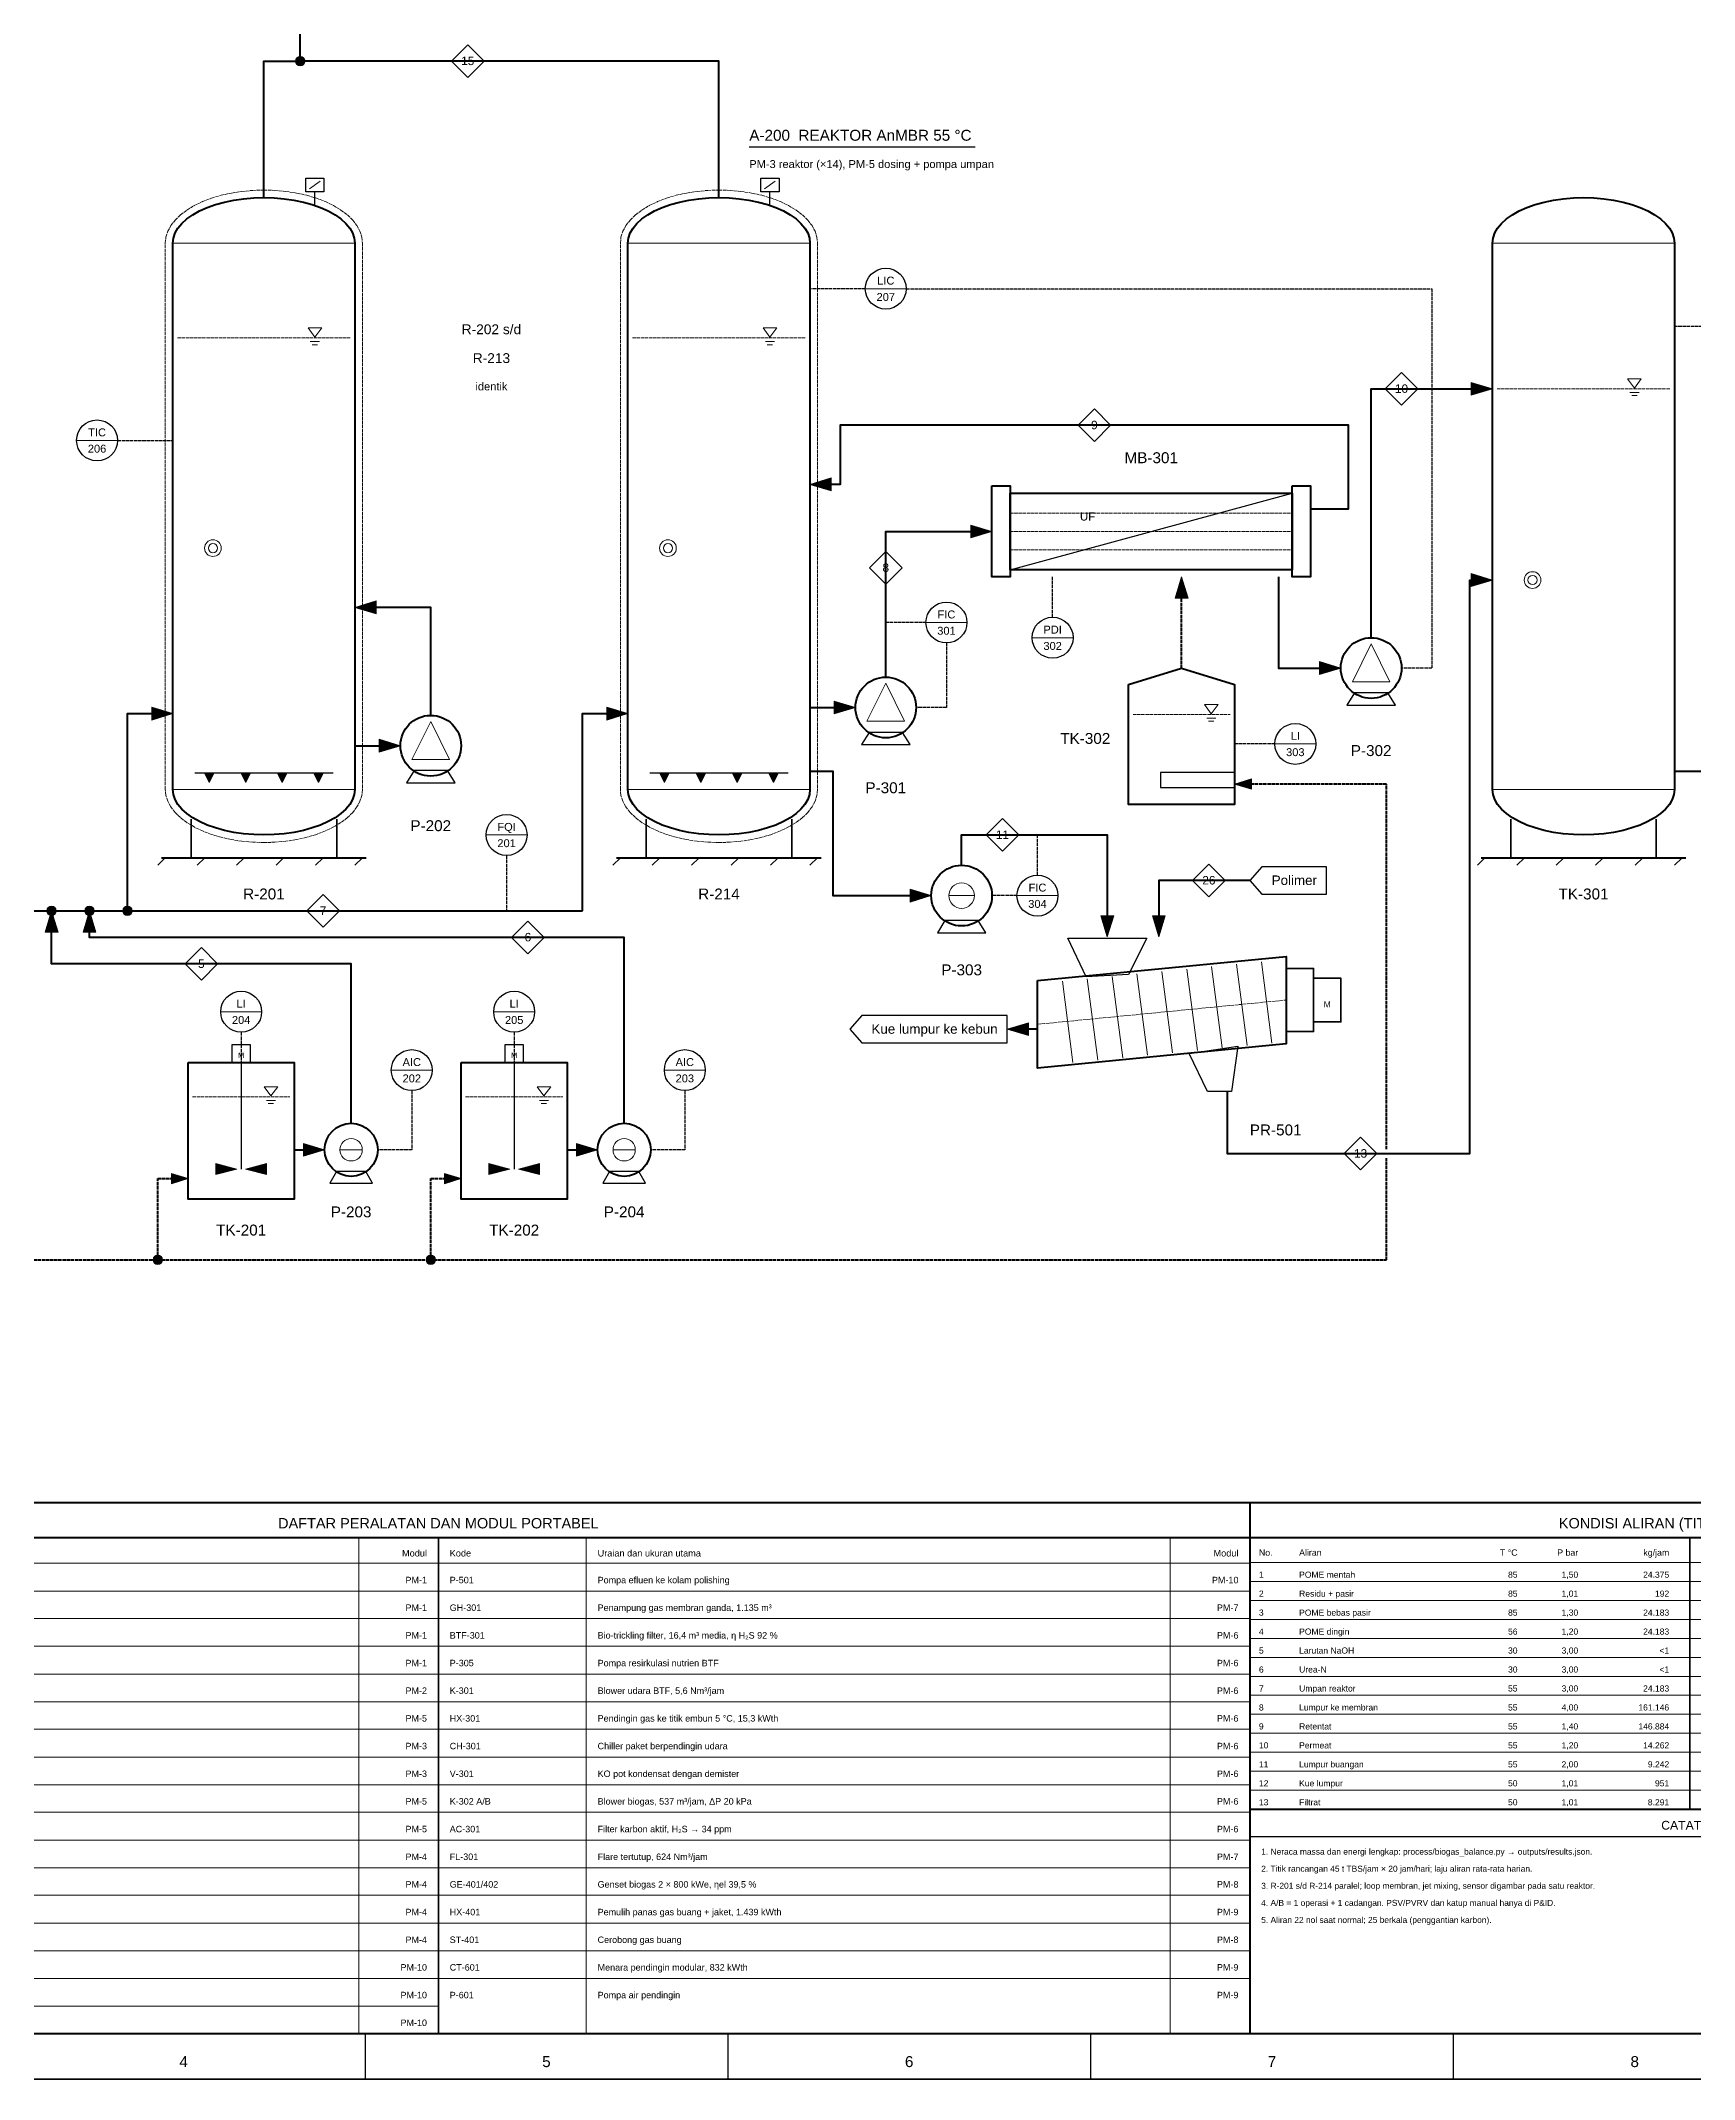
# Model space of a CAD drawing. Header units: millimetres. Extents: x 4 to 590, y 4 to 416.
# Drawn here: x 158.6 to 376.6, y 4 to 272.7 of the extents above; entities that cross this region are included whole.
import ezdxf
from ezdxf.enums import TextEntityAlignment as Align

# ---------------------------------------------------------------- set-up
doc = ezdxf.new("R2010")
doc.units = ezdxf.units.MM
doc.linetypes.add('DASHED', pattern=[1.524, 1.27, -0.254])
for name, color, linetype in [('PFD-BINGKAI', 7, 'Continuous'), ('PFD-INSTRUMEN', 7, 'Continuous'), ('PFD-PERALATAN', 7, 'Continuous'), ('PFD-PROSES', 7, 'Continuous'), ('PFD-SINYAL', 7, 'Continuous'), ('PFD-TABEL', 7, 'Continuous'), ('PFD-TEKS', 7, 'Continuous'), ('PFD-UTILITAS', 8, 'Continuous')]:
    doc.layers.add(name, color=color, linetype=linetype)
doc.styles.add('PFD', font='arial.ttf')

msp = doc.modelspace()

# ---------------------------------------------------------------- hatches: boundary and pattern name
at = {"layer": 'PFD-PERALATAN'}
for points in [[(180.15, 176.2), (181.45, 176.2), (180.8, 174.9)], [(184.95, 176.2), (186.25, 176.2), (185.6, 174.9)], [(189.75, 176.2), (191.05, 176.2), (190.4, 174.9)], [(194.55, 176.2), (195.85, 176.2), (195.2, 174.9)], [(240.15, 176.2), (241.45, 176.2), (240.8, 174.9)], [(244.95, 176.2), (246.25, 176.2), (245.6, 174.9)], [(249.75, 176.2), (251.05, 176.2), (250.4, 174.9)], [(254.55, 176.2), (255.85, 176.2), (255.2, 174.9)], [(181.64, 124.68), (184.44, 123.96), (181.64, 123.24)], [(188.36, 124.68), (185.56, 123.96), (188.36, 123.24)], [(217.64, 124.68), (220.44, 123.96), (217.64, 123.24)], [(224.36, 124.68), (221.56, 123.96), (224.36, 123.24)]]:
    msp.add_hatch(color=7, dxfattribs=at).paths.add_polyline_path(points)
at = {"layer": 'PFD-PROSES'}
h = msp.add_hatch(color=7, dxfattribs=at)
edge = h.paths.add_edge_path()
edge.add_arc((192.8, 270), 0.62, 0, 360)
for points in [[(350, 226.8), (347.2, 225.95), (347.2, 227.65)], [(260, 214.2), (262.8, 215.05), (262.8, 213.35)], [(284, 208), (281.2, 207.15), (281.2, 208.85)], [(309, 202), (309.85, 199.2), (308.15, 199.2)], [(350, 201.6), (347.2, 200.75), (347.2, 202.45)], [(200, 198), (202.8, 198.85), (202.8, 197.15)], [(330, 190), (327.2, 189.15), (327.2, 190.85)], [(266, 184.8), (263.2, 183.95), (263.2, 185.65)], [(176, 184), (173.2, 183.15), (173.2, 184.85)], [(236, 184), (233.2, 183.15), (233.2, 184.85)], [(206, 179.76), (203.2, 178.91), (203.2, 180.61)], [(276, 160), (273.2, 159.15), (273.2, 160.85)], [(160, 158), (160.85, 155.2), (159.15, 155.2)], [(165, 158), (165.85, 155.2), (164.15, 155.2)], [(299.2, 154.56), (298.35, 157.36), (300.05, 157.36)], [(306, 154.56), (305.15, 157.36), (306.85, 157.36)], [(286, 142.4), (288.8, 143.25), (288.8, 141.55)], [(196, 126.5), (193.2, 125.65), (193.2, 127.35)], [(232, 126.5), (229.2, 125.65), (229.2, 127.35)]]:
    msp.add_hatch(color=7, dxfattribs=at).paths.add_polyline_path(points)
h = msp.add_hatch(color=7, dxfattribs=at)
edge = h.paths.add_edge_path()
edge.add_arc((160, 158), 0.62, 0, 360)
h = msp.add_hatch(color=7, dxfattribs=at)
edge = h.paths.add_edge_path()
edge.add_arc((165, 158), 0.62, 0, 360)
h = msp.add_hatch(color=7, dxfattribs=at)
edge = h.paths.add_edge_path()
edge.add_arc((170, 158), 0.62, 0, 360)
h = msp.add_hatch(color=7, dxfattribs=at)
edge = h.paths.add_edge_path()
edge.add_arc((174, 112), 0.62, 0, 360)
h = msp.add_hatch(color=7, dxfattribs=at)
edge = h.paths.add_edge_path()
edge.add_arc((210, 112), 0.62, 0, 360)
at = {"layer": 'PFD-UTILITAS'}
for points in [[(316, 174.7), (318.2, 175.38), (318.2, 174.02)], [(178, 122.7), (175.8, 122.02), (175.8, 123.38)], [(214, 122.7), (211.8, 122.02), (211.8, 123.38)]]:
    msp.add_hatch(color=7, dxfattribs=at).paths.add_polyline_path(points)

# ---------------------------------------------------------------- linework, layer by layer
at = {"layer": 'PFD-BINGKAI', "linetype": 'Continuous', "lineweight": 35, "ltscale": 0.35}
msp.add_lwpolyline([(4, 416), (590, 416), (590, 4), (4, 4)], close=True, dxfattribs=at)
at = {"layer": 'PFD-BINGKAI', "linetype": 'Continuous', "lineweight": 80, "ltscale": 0.35}
msp.add_lwpolyline([(10, 410), (584, 410), (584, 10), (10, 10)], close=True, dxfattribs=at)
at = {"layer": 'PFD-BINGKAI', "linetype": 'Continuous', "lineweight": 30, "ltscale": 0.35}
msp.add_lwpolyline([(252, 258.7), (281.8, 258.7)], dxfattribs=at)
at = {"layer": 'PFD-BINGKAI', "linetype": 'Continuous', "lineweight": 80, "ltscale": 0.35}
msp.add_lwpolyline([(10, 80), (584, 80)], dxfattribs=at)
at = {"layer": 'PFD-BINGKAI', "linetype": 'Continuous', "lineweight": 25, "ltscale": 0.35}
for points in [[(201.33, 10), (201.33, 4)], [(249.17, 10), (249.17, 4)], [(297, 10), (297, 4)], [(344.83, 10), (344.83, 4)]]:
    msp.add_lwpolyline(points, dxfattribs=at)
at = {"layer": 'PFD-INSTRUMEN', "linetype": 'Continuous', "lineweight": 20, "ltscale": 0.35}
for points in [[(267.3, 240), (272.7, 240)], [(163.3, 220), (168.7, 220)], [(275.3, 196), (280.7, 196)], [(289.3, 194), (294.7, 194)], [(321.3, 180), (326.7, 180)], [(217.3, 168), (222.7, 168)], [(287.3, 160), (292.7, 160)], [(182.3, 144.7), (187.7, 144.7)], [(218.3, 144.7), (223.7, 144.7)], [(204.8, 137), (210.2, 137)], [(240.8, 137), (246.2, 137)]]:
    msp.add_lwpolyline(points, dxfattribs=at)
at = {"layer": 'PFD-INSTRUMEN', "lineweight": 30}
for centre in [(270, 240), (166, 220), (278, 196), (292, 194), (324, 180), (220, 168), (290, 160), (185, 144.7), (221, 144.7), (207.5, 137), (243.5, 137)]:
    msp.add_circle(centre, 2.7, dxfattribs=at)
at = {"layer": 'PFD-PERALATAN', "linetype": 'DASHED', "lineweight": 15, "ltscale": 0.35}
for points in [[(175, 246), (175.08, 246.78), (175.33, 247.56), (175.73, 248.31), (176.29, 249.04), (176.99, 249.72), (177.84, 250.36), (178.81, 250.95), (179.89, 251.47), (181.08, 251.93), (182.36, 252.31), (183.71, 252.61), (185.11, 252.82), (186.54, 252.96), (188, 253), (189.46, 252.96), (190.89, 252.82), (192.29, 252.61), (193.64, 252.31), (194.92, 251.93), (196.11, 251.47), (197.19, 250.95), (198.16, 250.36), (199.01, 249.72), (199.71, 249.04), (200.27, 248.31), (200.67, 247.56), (200.92, 246.78), (201, 246), (201, 174), (200.92, 173.22), (200.67, 172.44), (200.27, 171.69), (199.71, 170.96), (199.01, 170.28), (198.16, 169.64), (197.19, 169.05), (196.11, 168.53), (194.92, 168.07), (193.64, 167.69), (192.29, 167.39), (190.89, 167.18), (189.46, 167.04), (188, 167), (186.54, 167.04), (185.11, 167.18), (183.71, 167.39), (182.36, 167.69), (181.08, 168.07), (179.89, 168.53), (178.81, 169.05), (177.84, 169.64), (176.99, 170.28), (176.29, 170.96), (175.73, 171.69), (175.33, 172.44), (175.08, 173.22), (175, 174)], [(235, 246), (235.08, 246.78), (235.33, 247.56), (235.73, 248.31), (236.29, 249.04), (236.99, 249.72), (237.84, 250.36), (238.81, 250.95), (239.89, 251.47), (241.08, 251.93), (242.36, 252.31), (243.71, 252.61), (245.11, 252.82), (246.54, 252.96), (248, 253), (249.46, 252.96), (250.89, 252.82), (252.29, 252.61), (253.64, 252.31), (254.92, 251.93), (256.11, 251.47), (257.19, 250.95), (258.16, 250.36), (259.01, 249.72), (259.71, 249.04), (260.27, 248.31), (260.67, 247.56), (260.92, 246.78), (261, 246), (261, 174), (260.92, 173.22), (260.67, 172.44), (260.27, 171.69), (259.71, 170.96), (259.01, 170.28), (258.16, 169.64), (257.19, 169.05), (256.11, 168.53), (254.92, 168.07), (253.64, 167.69), (252.29, 167.39), (250.89, 167.18), (249.46, 167.04), (248, 167), (246.54, 167.04), (245.11, 167.18), (243.71, 167.39), (242.36, 167.69), (241.08, 168.07), (239.89, 168.53), (238.81, 169.05), (237.84, 169.64), (236.99, 170.28), (236.29, 170.96), (235.73, 171.69), (235.33, 172.44), (235.08, 173.22), (235, 174)]]:
    msp.add_lwpolyline(points, close=True, dxfattribs=at)
at = {"layer": 'PFD-PERALATAN', "linetype": 'Continuous', "lineweight": 25, "ltscale": 0.35}
for points in [[(193.52, 254.57), (195.92, 254.57), (195.92, 252.77), (193.52, 252.77)], [(253.52, 254.57), (255.92, 254.57), (255.92, 252.77), (253.52, 252.77)]]:
    msp.add_lwpolyline(points, close=True, dxfattribs=at)
at = {"layer": 'PFD-PERALATAN', "linetype": 'Continuous', "lineweight": 13, "ltscale": 0.35}
for points in [[(194.02, 253.17), (195.42, 254.17)], [(254.02, 253.17), (255.42, 254.17)], [(176, 246), (200, 246)], [(236, 246), (260, 246)], [(350, 246), (374, 246)], [(194.12, 233.02), (195.32, 233.02)], [(194.37, 232.62), (195.07, 232.62)], [(254.12, 233.02), (255.32, 233.02)], [(254.37, 232.62), (255.07, 232.62)], [(368.12, 226.3), (369.32, 226.3)], [(368.37, 225.9), (369.07, 225.9)], [(312.32, 183.38), (313.52, 183.38)], [(312.57, 182.98), (313.27, 182.98)], [(176, 174), (200, 174)], [(236, 174), (260, 174)], [(350, 174), (374, 174)], [(175, 165), (174, 164)], [(180.2, 165), (179.2, 164)], [(185.4, 165), (184.4, 164)], [(190.6, 165), (189.6, 164)], [(195.8, 165), (194.8, 164)], [(201, 165), (200, 164)], [(235, 165), (234, 164)], [(240.2, 165), (239.2, 164)], [(245.4, 165), (244.4, 164)], [(250.6, 165), (249.6, 164)], [(255.8, 165), (254.8, 164)], [(261, 165), (260, 164)], [(349, 165), (348, 164)], [(354.2, 165), (353.2, 164)], [(359.4, 165), (358.4, 164)], [(364.6, 165), (363.6, 164)], [(369.8, 165), (368.8, 164)], [(375, 165), (374, 164)], [(188.32, 133), (189.52, 133)], [(188.57, 132.6), (189.27, 132.6)], [(224.32, 133), (225.52, 133)], [(224.57, 132.6), (225.27, 132.6)]]:
    msp.add_lwpolyline(points, dxfattribs=at)
at = {"layer": 'PFD-PERALATAN', "linetype": 'Continuous', "lineweight": 30, "ltscale": 0.35}
for points in [[(194.72, 250.97), (194.72, 252.77)], [(254.72, 250.97), (254.72, 252.77)], [(286.4, 202.96), (323.6, 213.04)], [(178.88, 176.2), (197.12, 176.2)], [(238.88, 176.2), (257.12, 176.2)], [(185, 138), (185, 123.96)], [(221, 138), (221, 123.96)]]:
    msp.add_lwpolyline(points, dxfattribs=at)
at = {"layer": 'PFD-PERALATAN', "linetype": 'Continuous', "lineweight": 50, "ltscale": 0.35}
for points in [[(176, 246), (176.08, 246.67), (176.3, 247.34), (176.67, 247.98), (177.19, 248.6), (177.84, 249.19), (178.62, 249.74), (179.51, 250.24), (180.52, 250.69), (181.62, 251.08), (182.79, 251.41), (184.04, 251.66), (185.33, 251.85), (186.66, 251.96), (188, 252), (189.34, 251.96), (190.67, 251.85), (191.96, 251.66), (193.21, 251.41), (194.38, 251.08), (195.48, 250.69), (196.49, 250.24), (197.38, 249.74), (198.16, 249.19), (198.81, 248.6), (199.33, 247.98), (199.7, 247.34), (199.92, 246.67), (200, 246), (200, 174), (199.92, 173.33), (199.7, 172.66), (199.33, 172.02), (198.81, 171.4), (198.16, 170.81), (197.38, 170.26), (196.49, 169.76), (195.48, 169.31), (194.38, 168.92), (193.21, 168.59), (191.96, 168.34), (190.67, 168.15), (189.34, 168.04), (188, 168), (186.66, 168.04), (185.33, 168.15), (184.04, 168.34), (182.79, 168.59), (181.62, 168.92), (180.52, 169.31), (179.51, 169.76), (178.62, 170.26), (177.84, 170.81), (177.19, 171.4), (176.67, 172.02), (176.3, 172.66), (176.08, 173.33), (176, 174)], [(236, 246), (236.08, 246.67), (236.3, 247.34), (236.67, 247.98), (237.19, 248.6), (237.84, 249.19), (238.62, 249.74), (239.51, 250.24), (240.52, 250.69), (241.62, 251.08), (242.79, 251.41), (244.04, 251.66), (245.33, 251.85), (246.66, 251.96), (248, 252), (249.34, 251.96), (250.67, 251.85), (251.96, 251.66), (253.21, 251.41), (254.38, 251.08), (255.48, 250.69), (256.49, 250.24), (257.38, 249.74), (258.16, 249.19), (258.81, 248.6), (259.33, 247.98), (259.7, 247.34), (259.92, 246.67), (260, 246), (260, 174), (259.92, 173.33), (259.7, 172.66), (259.33, 172.02), (258.81, 171.4), (258.16, 170.81), (257.38, 170.26), (256.49, 169.76), (255.48, 169.31), (254.38, 168.92), (253.21, 168.59), (251.96, 168.34), (250.67, 168.15), (249.34, 168.04), (248, 168), (246.66, 168.04), (245.33, 168.15), (244.04, 168.34), (242.79, 168.59), (241.62, 168.92), (240.52, 169.31), (239.51, 169.76), (238.62, 170.26), (237.84, 170.81), (237.19, 171.4), (236.67, 172.02), (236.3, 172.66), (236.08, 173.33), (236, 174)], [(350, 246), (350.08, 246.67), (350.3, 247.34), (350.67, 247.98), (351.19, 248.6), (351.84, 249.19), (352.62, 249.74), (353.51, 250.24), (354.52, 250.69), (355.62, 251.08), (356.79, 251.41), (358.04, 251.66), (359.33, 251.85), (360.66, 251.96), (362, 252), (363.34, 251.96), (364.67, 251.85), (365.96, 251.66), (367.21, 251.41), (368.38, 251.08), (369.48, 250.69), (370.49, 250.24), (371.38, 249.74), (372.16, 249.19), (372.81, 248.6), (373.33, 247.98), (373.7, 247.34), (373.92, 246.67), (374, 246), (374, 174), (373.92, 173.33), (373.7, 172.66), (373.33, 172.02), (372.81, 171.4), (372.16, 170.81), (371.38, 170.26), (370.49, 169.76), (369.48, 169.31), (368.38, 168.92), (367.21, 168.59), (365.96, 168.34), (364.67, 168.15), (363.34, 168.04), (362, 168), (360.66, 168.04), (359.33, 168.15), (358.04, 168.34), (356.79, 168.59), (355.62, 168.92), (354.52, 169.31), (353.51, 169.76), (352.62, 170.26), (351.84, 170.81), (351.19, 171.4), (350.67, 172.02), (350.3, 172.66), (350.08, 173.33), (350, 174)], [(286.4, 213.04), (323.6, 213.04), (323.6, 202.96), (286.4, 202.96)], [(302, 187.84), (309, 190), (316, 187.84), (316, 172), (302, 172)], [(290, 148.8), (322.8, 152), (322.8, 140.48), (290, 137.28)], [(178, 138), (192, 138), (192, 120), (178, 120)], [(214, 138), (228, 138), (228, 120), (214, 120)]]:
    msp.add_lwpolyline(points, close=True, dxfattribs=at)
at = {"layer": 'PFD-PERALATAN', "linetype": 'Continuous', "lineweight": 15, "ltscale": 0.35}
for points in [[(193.82, 234.82), (195.62, 234.82), (194.72, 233.62)], [(253.82, 234.82), (255.62, 234.82), (254.72, 233.62)], [(367.82, 228.1), (369.62, 228.1), (368.72, 226.9)], [(312.02, 185.18), (313.82, 185.18), (312.92, 183.98)], [(180.15, 176.2), (181.45, 176.2), (180.8, 174.9)], [(184.95, 176.2), (186.25, 176.2), (185.6, 174.9)], [(189.75, 176.2), (191.05, 176.2), (190.4, 174.9)], [(194.55, 176.2), (195.85, 176.2), (195.2, 174.9)], [(240.15, 176.2), (241.45, 176.2), (240.8, 174.9)], [(244.95, 176.2), (246.25, 176.2), (245.6, 174.9)], [(249.75, 176.2), (251.05, 176.2), (250.4, 174.9)], [(254.55, 176.2), (255.85, 176.2), (255.2, 174.9)], [(188.02, 134.8), (189.82, 134.8), (188.92, 133.6)], [(224.02, 134.8), (225.82, 134.8), (224.92, 133.6)], [(181.64, 124.68), (184.44, 123.96), (181.64, 123.24)], [(188.36, 124.68), (185.56, 123.96), (188.36, 123.24)], [(217.64, 124.68), (220.44, 123.96), (217.64, 123.24)], [(224.36, 124.68), (221.56, 123.96), (224.36, 123.24)]]:
    msp.add_lwpolyline(points, close=True, dxfattribs=at)
at = {"layer": 'PFD-PERALATAN', "linetype": 'DASHED', "lineweight": 15, "ltscale": 0.35}
for points in [[(176.6, 233.52), (199.4, 233.52)], [(236.6, 233.52), (259.4, 233.52)], [(350.6, 226.8), (373.4, 226.8)], [(302.6, 183.88), (315.4, 183.88)], [(290, 143.04), (322.8, 146.24)], [(178.6, 133.5), (191.4, 133.5)], [(214.6, 133.5), (227.4, 133.5)]]:
    msp.add_lwpolyline(points, dxfattribs=at)
at = {"layer": 'PFD-PERALATAN', "linetype": 'Continuous', "lineweight": 40, "ltscale": 0.35}
for points in [[(284, 214), (286.4, 214), (286.4, 202), (284, 202)], [(323.6, 214), (326, 214), (326, 202), (323.6, 202)]]:
    msp.add_lwpolyline(points, close=True, dxfattribs=at)
at = {"layer": 'PFD-PERALATAN', "linetype": 'DASHED', "lineweight": 13, "ltscale": 0.35}
for points in [[(286.4, 210.4), (323.6, 210.4)], [(286.4, 208), (323.6, 208)], [(286.4, 205.6), (323.6, 205.6)]]:
    msp.add_lwpolyline(points, dxfattribs=at)
at = {"layer": 'PFD-PERALATAN', "linetype": 'Continuous', "lineweight": 20, "ltscale": 0.35}
for points in [[(331.52, 188.2), (334, 193.2), (336.48, 188.2)], [(267.52, 183), (270, 188), (272.48, 183)], [(207.52, 177.96), (210, 182.96), (212.48, 177.96)]]:
    msp.add_lwpolyline(points, close=True, dxfattribs=at)
at = {"layer": 'PFD-PERALATAN', "linetype": 'Continuous', "lineweight": 30, "ltscale": 0.35}
for points in [[(330.8, 185.1), (337.2, 185.1), (336.2, 186.72), (331.8, 186.72)], [(266.8, 179.9), (273.2, 179.9), (272.2, 181.52), (267.8, 181.52)], [(206.8, 174.86), (213.2, 174.86), (212.2, 176.48), (207.8, 176.48)], [(276.8, 155.1), (283.2, 155.1), (282.2, 156.72), (277.8, 156.72)], [(294, 154.4), (304.4, 154.4), (302, 149.6), (296.4, 149.28)], [(183.8, 140.4), (186.2, 140.4), (186.2, 138), (183.8, 138)], [(219.8, 140.4), (222.2, 140.4), (222.2, 138), (219.8, 138)], [(310, 139.2), (316.4, 140.16), (315.6, 134.2), (312.4, 134.2)], [(196.7, 122.1), (202.3, 122.1), (201.43, 123.63), (197.57, 123.63)], [(232.7, 122.1), (238.3, 122.1), (237.43, 123.63), (233.57, 123.63)]]:
    msp.add_lwpolyline(points, close=True, dxfattribs=at)
at = {"layer": 'PFD-PERALATAN', "linetype": 'Continuous', "lineweight": 25, "ltscale": 0.35}
msp.add_lwpolyline([(316, 176.24), (306.2, 176.24), (306.2, 174.24), (316, 174.24)], dxfattribs=at)
at = {"layer": 'PFD-PERALATAN', "linetype": 'Continuous', "lineweight": 35, "ltscale": 0.35}
for points in [[(178.4, 170.1), (178.4, 165)], [(197.6, 170.1), (197.6, 165)], [(238.4, 170.1), (238.4, 165)], [(257.6, 170.1), (257.6, 165)], [(352.4, 170.1), (352.4, 165)], [(371.6, 170.1), (371.6, 165)]]:
    msp.add_lwpolyline(points, dxfattribs=at)
at = {"layer": 'PFD-PERALATAN', "linetype": 'Continuous', "lineweight": 60, "ltscale": 0.35}
for points in [[(174.5, 165), (201.5, 165)], [(234.5, 165), (261.5, 165)], [(348.5, 165), (375.5, 165)]]:
    msp.add_lwpolyline(points, dxfattribs=at)
at = {"layer": 'PFD-PERALATAN', "linetype": 'Continuous', "lineweight": 20, "ltscale": 0.35}
for points in [[(278.32, 160), (281.68, 160)], [(312.96, 150.64), (314.36, 139.92)], [(316.24, 150.96), (317.64, 140.24)], [(319.52, 151.28), (320.92, 140.56)], [(293.28, 148.72), (294.68, 138)], [(296.56, 149.04), (297.96, 138.32)], [(299.84, 149.36), (301.24, 138.64)], [(303.12, 149.68), (304.52, 138.96)], [(306.4, 150), (307.8, 139.28)], [(309.68, 150.32), (311.08, 139.6)], [(198.03, 126.5), (200.97, 126.5)], [(234.03, 126.5), (236.97, 126.5)]]:
    msp.add_lwpolyline(points, dxfattribs=at)
at = {"layer": 'PFD-PERALATAN', "linetype": 'Continuous', "lineweight": 35, "ltscale": 0.35}
for points in [[(322.8, 150.4), (326.4, 150.4), (326.4, 142.08), (322.8, 142.08)], [(326.4, 149.12), (330, 149.12), (330, 143.36), (326.4, 143.36)]]:
    msp.add_lwpolyline(points, close=True, dxfattribs=at)
at = {"layer": 'PFD-PERALATAN', "lineweight": 20}
for centre, radius in [((181.28, 205.8), 1.1), ((241.28, 205.8), 1.1), ((355.28, 201.6), 1.1), ((280, 160), 1.68), ((199.5, 126.5), 1.47), ((235.5, 126.5), 1.47)]:
    msp.add_circle(centre, radius, dxfattribs=at)
at = {"layer": 'PFD-PERALATAN', "lineweight": 13}
for centre in [(181.28, 205.8), (241.28, 205.8), (355.28, 201.6)]:
    msp.add_circle(centre, 0.605, dxfattribs=at)
at = {"layer": 'PFD-PERALATAN', "lineweight": 50}
for centre, radius in [((334, 190), 4), ((270, 184.8), 4), ((210, 179.76), 4), ((280, 160), 4), ((199.5, 126.5), 3.5), ((235.5, 126.5), 3.5)]:
    msp.add_circle(centre, radius, dxfattribs=at)
at = {"layer": 'PFD-PROSES', "linetype": 'Continuous', "lineweight": 70, "ltscale": 0.35}
for points in [[(192.8, 270), (192.8, 281.62)], [(188, 252), (188, 270), (192.8, 270)], [(248, 252), (248, 270), (192.8, 270)], [(334, 194), (334, 226.8), (347.62, 226.8)], [(326, 211), (331, 211), (331, 222), (264, 222), (264, 214.2), (262.38, 214.2)], [(270, 188.8), (270, 208), (281.62, 208)], [(315, 134.08), (315, 126), (347, 126), (347, 201.6), (347.62, 201.6)], [(321.8, 202), (321.8, 190), (327.62, 190)], [(210, 183.76), (210, 198), (202.38, 198)], [(170, 158), (170, 184), (173.62, 184)], [(230, 158), (230, 184), (233.62, 184)], [(260, 184.8), (263.62, 184.8)], [(200, 179.76), (203.62, 179.76)], [(260, 176.4), (263, 176.4), (263, 160), (273.62, 160)], [(374, 176.4), (377.62, 176.4)], [(280, 164), (280, 168), (299.2, 168), (299.2, 156.94)], [(318, 162), (306, 162), (306, 156.94)], [(154, 154), (154, 158), (230, 158)], [(199.5, 130), (199.5, 151), (160, 151), (160, 155.62)], [(235.5, 130), (235.5, 154.5), (165, 154.5), (165, 155.62)], [(290, 142.4), (288.38, 142.4)], [(192, 126.5), (193.62, 126.5)], [(228, 126.5), (229.62, 126.5)]]:
    msp.add_lwpolyline(points, dxfattribs=at)
at = {"layer": 'PFD-PROSES', "linetype": 'Continuous', "lineweight": 5, "ltscale": 0.35}
for points in [[(350, 226.8), (347.2, 225.95), (347.2, 227.65)], [(260, 214.2), (262.8, 215.05), (262.8, 213.35)], [(284, 208), (281.2, 207.15), (281.2, 208.85)], [(309, 202), (309.85, 199.2), (308.15, 199.2)], [(350, 201.6), (347.2, 200.75), (347.2, 202.45)], [(200, 198), (202.8, 198.85), (202.8, 197.15)], [(330, 190), (327.2, 189.15), (327.2, 190.85)], [(266, 184.8), (263.2, 183.95), (263.2, 185.65)], [(176, 184), (173.2, 183.15), (173.2, 184.85)], [(236, 184), (233.2, 183.15), (233.2, 184.85)], [(206, 179.76), (203.2, 178.91), (203.2, 180.61)], [(276, 160), (273.2, 159.15), (273.2, 160.85)], [(160, 158), (160.85, 155.2), (159.15, 155.2)], [(165, 158), (165.85, 155.2), (164.15, 155.2)], [(299.2, 154.56), (298.35, 157.36), (300.05, 157.36)], [(306, 154.56), (305.15, 157.36), (306.85, 157.36)], [(286, 142.4), (288.8, 143.25), (288.8, 141.55)], [(196, 126.5), (193.2, 125.65), (193.2, 127.35)], [(232, 126.5), (229.2, 125.65), (229.2, 127.35)]]:
    msp.add_lwpolyline(points, close=True, dxfattribs=at)
at = {"layer": 'PFD-PROSES', "linetype": 'DASHED', "lineweight": 70, "ltscale": 0.35}
msp.add_lwpolyline([(309, 190), (309, 199.62)], dxfattribs=at)
at = {"layer": 'PFD-PROSES', "lineweight": 5}
for centre in [(192.8, 270), (160, 158), (165, 158), (170, 158), (174, 112), (210, 112)]:
    msp.add_circle(centre, 0.62, dxfattribs=at)
at = {"layer": 'PFD-SINYAL', "linetype": 'DASHED', "lineweight": 25, "ltscale": 0.35}
for points in [[(267.3, 240), (260, 240)], [(272.7, 240), (342, 240), (342, 190), (338, 190)], [(379.3, 235), (374, 235)], [(168.7, 220), (176, 220)], [(292, 196.7), (292, 202)], [(275.3, 196), (270, 196)], [(278, 193.3), (278, 184.8), (274, 184.8)], [(321.3, 180), (316, 180)], [(290, 162.7), (290, 168)], [(220, 165.3), (220, 158)], [(287.3, 160), (284, 160)], [(185, 142), (185, 138)], [(221, 142), (221, 138)], [(207.5, 134.3), (207.5, 126.5), (203, 126.5)], [(243.5, 134.3), (243.5, 126.5), (239, 126.5)]]:
    msp.add_lwpolyline(points, dxfattribs=at)
at = {"layer": 'PFD-TABEL', "linetype": 'Continuous', "lineweight": 60, "ltscale": 0.35}
msp.add_lwpolyline([(318, 80), (318, 10)], dxfattribs=at)
at = {"layer": 'PFD-TABEL', "linetype": 'Continuous', "lineweight": 40, "ltscale": 0.35}
for points in [[(104, 75.4), (318, 75.4)], [(318, 75.4), (434, 75.4)], [(318, 39.6), (434, 39.6)]]:
    msp.add_lwpolyline(points, dxfattribs=at)
at = {"layer": 'PFD-TABEL', "linetype": 'Continuous', "lineweight": 15, "ltscale": 0.35}
for points in [[(200.5, 75.4), (200.5, 10)], [(230.5, 75.4), (230.5, 10)], [(307.5, 75.4), (307.5, 10)]]:
    msp.add_lwpolyline(points, dxfattribs=at)
at = {"layer": 'PFD-TABEL', "linetype": 'Continuous', "lineweight": 35, "ltscale": 0.35}
for points in [[(211, 75.4), (211, 10)], [(376, 75.4), (376, 39.6)]]:
    msp.add_lwpolyline(points, dxfattribs=at)
at = {"layer": 'PFD-TABEL', "linetype": 'Continuous', "lineweight": 9, "ltscale": 0.35}
for points in [[(104, 72), (211, 72)], [(211, 72), (318, 72)], [(318, 72.1), (376, 72.1)], [(376, 72.1), (434, 72.1)], [(104, 68.35), (211, 68.35)], [(211, 68.35), (318, 68.35)], [(318, 69.6), (376, 69.6)], [(376, 69.6), (434, 69.6)], [(104, 64.71), (211, 64.71)], [(211, 64.71), (318, 64.71)], [(318, 67.1), (376, 67.1)], [(318, 64.6), (376, 64.6)], [(376, 67.1), (434, 67.1)], [(376, 64.6), (434, 64.6)], [(318, 62.1), (376, 62.1)], [(376, 62.1), (434, 62.1)], [(104, 61.06), (211, 61.06)], [(211, 61.06), (318, 61.06)], [(318, 59.6), (376, 59.6)], [(376, 59.6), (434, 59.6)], [(104, 57.41), (211, 57.41)], [(211, 57.41), (318, 57.41)], [(318, 57.1), (376, 57.1)], [(376, 57.1), (434, 57.1)], [(104, 53.76), (211, 53.76)], [(211, 53.76), (318, 53.76)], [(318, 54.6), (376, 54.6)], [(376, 54.6), (434, 54.6)], [(318, 52.1), (376, 52.1)], [(376, 52.1), (434, 52.1)], [(104, 50.12), (211, 50.12)], [(211, 50.12), (318, 50.12)], [(318, 49.6), (376, 49.6)], [(376, 49.6), (434, 49.6)], [(104, 46.47), (211, 46.47)], [(211, 46.47), (318, 46.47)], [(318, 47.1), (376, 47.1)], [(376, 47.1), (434, 47.1)], [(318, 44.6), (376, 44.6)], [(376, 44.6), (434, 44.6)], [(104, 42.82), (211, 42.82)], [(211, 42.82), (318, 42.82)], [(318, 42.1), (376, 42.1)], [(376, 42.1), (434, 42.1)], [(104, 39.18), (211, 39.18)], [(211, 39.18), (318, 39.18)], [(104, 35.53), (211, 35.53)], [(211, 35.53), (318, 35.53)], [(104, 31.88), (211, 31.88)], [(211, 31.88), (318, 31.88)], [(104, 28.24), (211, 28.24)], [(211, 28.24), (318, 28.24)], [(104, 24.59), (211, 24.59)], [(211, 24.59), (318, 24.59)], [(104, 20.94), (211, 20.94)], [(211, 20.94), (318, 20.94)], [(104, 17.29), (211, 17.29)], [(211, 17.29), (318, 17.29)], [(104, 13.65), (211, 13.65)]]:
    msp.add_lwpolyline(points, dxfattribs=at)
at = {"layer": 'PFD-TABEL', "linetype": 'Continuous', "lineweight": 30, "ltscale": 0.35}
msp.add_lwpolyline([(318, 36), (434, 36)], dxfattribs=at)
at = {"layer": 'PFD-TEKS', "linetype": 'Continuous', "lineweight": 30, "ltscale": 0.35}
for points in [[(214.88, 272.15), (217.03, 270), (214.88, 267.85), (212.73, 270)], [(338, 228.95), (340.15, 226.8), (338, 224.65), (335.85, 226.8)], [(297.5, 224.15), (299.65, 222), (297.5, 219.85), (295.35, 222)], [(270, 205.35), (272.15, 203.2), (270, 201.05), (267.85, 203.2)], [(285.38, 170.15), (287.53, 168), (285.38, 165.85), (283.23, 168)], [(312.6, 164.15), (314.75, 162), (312.6, 159.85), (310.45, 162)], [(328.13, 163.8), (319.6, 163.8), (318, 162), (319.6, 160.2), (328.13, 160.2)], [(195.8, 160.15), (197.95, 158), (195.8, 155.85), (193.65, 158)], [(222.81, 156.65), (224.96, 154.5), (222.81, 152.35), (220.66, 154.5)], [(179.75, 153.15), (181.9, 151), (179.75, 148.85), (177.6, 151)], [(286, 144.2), (266.86, 144.2), (265.26, 142.4), (266.86, 140.6), (286, 140.6)], [(332.6, 128.15), (334.75, 126), (332.6, 123.85), (330.45, 126)]]:
    msp.add_lwpolyline(points, close=True, dxfattribs=at)
at = {"layer": 'PFD-UTILITAS', "linetype": 'Continuous', "lineweight": 5, "ltscale": 0.35}
for points in [[(316, 174.7), (318.2, 175.38), (318.2, 174.02)], [(178, 122.7), (175.8, 122.02), (175.8, 123.38)], [(214, 122.7), (211.8, 122.02), (211.8, 123.38)]]:
    msp.add_lwpolyline(points, close=True, dxfattribs=at)
at = {"layer": 'PFD-UTILITAS', "linetype": 'DASHED', "lineweight": 40, "ltscale": 0.35}
for points in [[(336, 126.6), (336, 174.7), (317.87, 174.7)], [(40, 112), (336, 112), (336, 125.4)], [(174, 112), (174, 122.7), (176.13, 122.7)], [(210, 112), (210, 122.7), (212.13, 122.7)]]:
    msp.add_lwpolyline(points, dxfattribs=at)

# ---------------------------------------------------------------- texts
at = {"layer": 'PFD-BINGKAI', "style": 'PFD'}
for s, height, p in [('A-200  REAKTOR AnMBR 55 °C', 1.44, (252, 259.5)), ('PM-3 reaktor (×14), PM-5 dosing + pompa umpan', 1.044, (252, 255.9))]:
    msp.add_text(s, height=height, dxfattribs=at).set_placement(p)
for s, p in [('4', (177.42, 5.6)), ('5', (225.25, 5.6)), ('6', (273.08, 5.6)), ('7', (320.92, 5.6)), ('8', (368.75, 5.6))]:
    msp.add_text(s, height=1.44, dxfattribs=at).set_placement(p, align=Align.CENTER)
at = {"layer": 'PFD-INSTRUMEN', "style": 'PFD'}
for s, p in [('207', (270, 238.39)), ('LIC', (270, 240.54)), ('TIC', (166, 220.54)), ('206', (166, 218.39)), ('FIC', (278, 196.54)), ('301', (278, 194.39)), ('302', (292, 192.39)), ('PDI', (292, 194.54)), ('LI', (324, 180.54)), ('303', (324, 178.39)), ('FQI', (220, 168.54)), ('201', (220, 166.39)), ('FIC', (290, 160.54)), ('304', (290, 158.39)), ('LI', (185, 145.24)), ('LI', (221, 145.24)), ('204', (185, 143.09)), ('205', (221, 143.09)), ('AIC', (207.5, 137.54)), ('AIC', (243.5, 137.54)), ('202', (207.5, 135.39)), ('203', (243.5, 135.39))]:
    msp.add_text(s, height=1.044, dxfattribs=at).set_placement(p, align=Align.CENTER)
at = {"layer": 'PFD-TABEL', "style": 'PFD'}
for s, height, p in [('DAFTAR PERALATAN DAN MODUL PORTABEL', 1.368, (211, 76.6)), ('KONDISI ALIRAN (TITIK RANCANGAN)', 1.368, (376, 76.6)), ('CATATAN', 1.152, (376, 36.9))]:
    msp.add_text(s, height=height, dxfattribs=at).set_placement(p, align=Align.CENTER)
for s, height, p in [('Modul', 0.864, (209.5, 72.9)), ('Modul', 0.864, (316.5, 72.9)), ('T °C', 0.828, (353.3, 73)), ('P bar', 0.828, (361.3, 73)), ('kg/jam', 0.828, (373.3, 73)), ('PM-1', 0.85, (209.5, 69.37)), ('PM-10', 0.85, (316.5, 69.37)), ('85', 0.806, (353.3, 70.1)), ('1,50', 0.806, (361.3, 70.1)), ('24.375', 0.806, (373.3, 70.1)), ('85', 0.806, (353.3, 67.6)), ('1,01', 0.806, (361.3, 67.6)), ('192', 0.806, (373.3, 67.6)), ('PM-1', 0.85, (209.5, 65.73)), ('PM-7', 0.85, (316.5, 65.73)), ('85', 0.806, (353.3, 65.1)), ('1,30', 0.806, (361.3, 65.1)), ('24.183', 0.806, (373.3, 65.1)), ('PM-1', 0.85, (209.5, 62.08)), ('PM-6', 0.85, (316.5, 62.08)), ('56', 0.806, (353.3, 62.6)), ('1,20', 0.806, (361.3, 62.6)), ('24.183', 0.806, (373.3, 62.6)), ('PM-1', 0.85, (209.5, 58.43)), ('PM-6', 0.85, (316.5, 58.43)), ('30', 0.806, (353.3, 60.1)), ('3,00', 0.806, (361.3, 60.1)), ('<1', 0.806, (373.3, 60.1)), ('30', 0.806, (353.3, 57.6)), ('3,00', 0.806, (361.3, 57.6)), ('<1', 0.806, (373.3, 57.6)), ('PM-2', 0.85, (209.5, 54.79)), ('PM-6', 0.85, (316.5, 54.79)), ('55', 0.806, (353.3, 55.1)), ('3,00', 0.806, (361.3, 55.1)), ('24.183', 0.806, (373.3, 55.1)), ('PM-5', 0.85, (209.5, 51.14)), ('PM-6', 0.85, (316.5, 51.14)), ('55', 0.806, (353.3, 52.6)), ('4,00', 0.806, (361.3, 52.6)), ('161.146', 0.806, (373.3, 52.6)), ('55', 0.806, (353.3, 50.1)), ('55', 0.806, (353.3, 47.6)), ('1,40', 0.806, (361.3, 50.1)), ('1,20', 0.806, (361.3, 47.6)), ('146.884', 0.806, (373.3, 50.1)), ('14.262', 0.806, (373.3, 47.6)), ('PM-3', 0.85, (209.5, 47.49)), ('PM-6', 0.85, (316.5, 47.49)), ('55', 0.806, (353.3, 45.1)), ('2,00', 0.806, (361.3, 45.1)), ('9.242', 0.806, (373.3, 45.1)), ('PM-3', 0.85, (209.5, 43.84)), ('PM-6', 0.85, (316.5, 43.84)), ('50', 0.806, (353.3, 42.6)), ('1,01', 0.806, (361.3, 42.6)), ('951', 0.806, (373.3, 42.6)), ('PM-5', 0.85, (209.5, 40.2)), ('PM-6', 0.85, (316.5, 40.2)), ('50', 0.806, (353.3, 40.1)), ('1,01', 0.806, (361.3, 40.1)), ('8.291', 0.806, (373.3, 40.1)), ('PM-5', 0.85, (209.5, 36.55)), ('PM-6', 0.85, (316.5, 36.55)), ('PM-4', 0.85, (209.5, 32.9)), ('PM-7', 0.85, (316.5, 32.9)), ('PM-4', 0.85, (209.5, 29.26)), ('PM-8', 0.85, (316.5, 29.26)), ('PM-4', 0.85, (209.5, 25.61)), ('PM-9', 0.85, (316.5, 25.61)), ('PM-4', 0.85, (209.5, 21.96)), ('PM-8', 0.85, (316.5, 21.96)), ('PM-10', 0.85, (209.5, 18.32)), ('PM-9', 0.85, (316.5, 18.32)), ('PM-10', 0.85, (209.5, 14.67)), ('PM-9', 0.85, (316.5, 14.67)), ('PM-10', 0.85, (209.5, 11.02))]:
    msp.add_text(s, height=height, dxfattribs=at).set_placement(p, align=Align.RIGHT)
for s, height, p in [('Kode', 0.864, (212.5, 72.9)), ('Uraian dan ukuran utama', 0.864, (232, 72.9)), ('No.', 0.828, (319.2, 73)), ('Aliran', 0.828, (324.5, 73)), ('P-501', 0.85, (212.5, 69.37)), ('Pompa efluen ke kolam polishing', 0.8496, (232, 69.37)), ('1', 0.806, (319.2, 70.1)), ('POME mentah', 0.8064, (324.5, 70.1)), ('2', 0.806, (319.2, 67.6)), ('Residu + pasir', 0.8064, (324.5, 67.6)), ('GH-301', 0.85, (212.5, 65.73)), ('Penampung gas membran ganda, 1.135 m³', 0.8496, (232, 65.73)), ('3', 0.806, (319.2, 65.1)), ('POME bebas pasir', 0.8064, (324.5, 65.1)), ('BTF-301', 0.85, (212.5, 62.08)), ('Bio-trickling filter, 16,4 m³ media, η H₂S 92 %', 0.8496, (232, 62.08)), ('4', 0.806, (319.2, 62.6)), ('POME dingin', 0.8064, (324.5, 62.6)), ('P-305', 0.85, (212.5, 58.43)), ('Pompa resirkulasi nutrien BTF', 0.8496, (232, 58.43)), ('5', 0.806, (319.2, 60.1)), ('Larutan NaOH', 0.8064, (324.5, 60.1)), ('6', 0.806, (319.2, 57.6)), ('Urea-N', 0.806, (324.5, 57.6)), ('K-301', 0.85, (212.5, 54.79)), ('Blower udara BTF, 5,6 Nm³/jam', 0.8496, (232, 54.79)), ('7', 0.806, (319.2, 55.1)), ('Umpan reaktor', 0.8064, (324.5, 55.1)), ('HX-301', 0.85, (212.5, 51.14)), ('Pendingin gas ke titik embun 5 °C, 15,3 kWth', 0.8496, (232, 51.14)), ('8', 0.806, (319.2, 52.6)), ('Lumpur ke membran', 0.8064, (324.5, 52.6)), ('Chiller paket berpendingin udara', 0.8496, (232, 47.49)), ('9', 0.806, (319.2, 50.1)), ('10', 0.806, (319.2, 47.6)), ('Retentat', 0.806, (324.5, 50.1)), ('Permeat', 0.806, (324.5, 47.6)), ('CH-301', 0.85, (212.5, 47.49)), ('11', 0.806, (319.2, 45.1)), ('Lumpur buangan', 0.8064, (324.5, 45.1)), ('V-301', 0.85, (212.5, 43.84)), ('KO pot kondensat dengan demister', 0.8496, (232, 43.84)), ('12', 0.806, (319.2, 42.6)), ('Kue lumpur', 0.806, (324.5, 42.6)), ('K-302 A/B', 0.85, (212.5, 40.2)), ('Blower biogas, 537 m³/jam, ΔP 20 kPa', 0.8496, (232, 40.2)), ('13', 0.806, (319.2, 40.1)), ('Filtrat', 0.806, (324.5, 40.1)), ('AC-301', 0.85, (212.5, 36.55)), ('Filter karbon aktif, H₂S → 34 ppm', 0.8496, (232, 36.55)), ('FL-301', 0.85, (212.5, 32.9)), ('Flare tertutup, 624 Nm³/jam', 0.8496, (232, 32.9)), ('1. Neraca massa dan energi lengkap: process/biogas_balance.py → outputs/results.json.', 0.792, (319.5, 33.6)), ('GE-401/402', 0.85, (212.5, 29.26)), ('Genset biogas 2 × 800 kWe, ηel 39,5 %', 0.8496, (232, 29.26)), ('3. R-201 s/d R-214 paralel; loop membran, jet mixing, sensor digambar pada satu reaktor.', 0.792, (319.5, 29.1)), ('2. Titik rancangan 45 t TBS/jam × 20 jam/hari; laju aliran rata-rata harian.', 0.792, (319.5, 31.35)), ('4. A/B = 1 operasi + 1 cadangan. PSV/PVRV dan katup manual hanya di P&ID.', 0.792, (319.5, 26.85)), ('HX-401', 0.85, (212.5, 25.61)), ('Pemulih panas gas buang + jaket, 1.439 kWth', 0.8496, (232, 25.61)), ('5. Aliran 22 nol saat normal; 25 berkala (penggantian karbon).', 0.792, (319.5, 24.6)), ('ST-401', 0.85, (212.5, 21.96)), ('Cerobong gas buang', 0.8496, (232, 21.96)), ('CT-601', 0.85, (212.5, 18.32)), ('Menara pendingin modular, 832 kWth', 0.8496, (232, 18.32)), ('P-601', 0.85, (212.5, 14.67)), ('Pompa air pendingin', 0.8496, (232, 14.67))]:
    msp.add_text(s, height=height, dxfattribs=at).set_placement(p)
at = {"layer": 'PFD-TEKS', "style": 'PFD'}
for s, height, p in [('15', 1.116, (214.88, 269.47)), ('R-202 s/d', 1.296, (218, 234)), ('R-213', 1.296, (218, 230.2)), ('identik', 1.044, (218, 226.6)), ('10', 1.116, (338, 226.27)), ('9', 1.12, (297.5, 221.47)), ('MB-301', 1.44, (305, 217)), ('UF', 1.08, (296.6, 209.44)), ('8', 1.12, (270, 202.67)), ('P-302', 1.44, (334, 178.4)), ('P-301', 1.44, (270, 173.5)), ('P-202', 1.44, (210, 168.5)), ('11', 1.116, (285.38, 167.47)), ('26', 1.116, (312.6, 161.47)), ('Polimer', 1.26, (323.87, 161.4)), ('R-201', 1.44, (188, 159.5)), ('7', 1.12, (195.8, 157.47)), ('R-214', 1.44, (248, 159.5)), ('TK-301', 1.44, (362, 159.5)), ('6', 1.12, (222.81, 153.97)), ('5', 1.12, (179.75, 150.47)), ('P-303', 1.44, (280, 149.5)), ('M', 0.792, (328.2, 145.28)), ('Kue lumpur ke kebun', 1.26, (276.43, 141.8)), ('M', 0.72, (185, 138.6)), ('M', 0.72, (221, 138.6)), ('13', 1.116, (332.6, 125.47)), ('P-203', 1.44, (199.5, 117.6)), ('P-204', 1.44, (235.5, 117.6)), ('TK-201', 1.44, (185, 115.2)), ('TK-202', 1.44, (221, 115.2))]:
    msp.add_text(s, height=height, dxfattribs=at).set_placement(p, align=Align.CENTER)
msp.add_text('TK-302', height=1.44, dxfattribs=at).set_placement((299.6, 180), align=Align.RIGHT)
msp.add_text('PR-501', height=1.44, dxfattribs=at).set_placement((318, 128.4))

doc.saveas('drawing.dxf')
